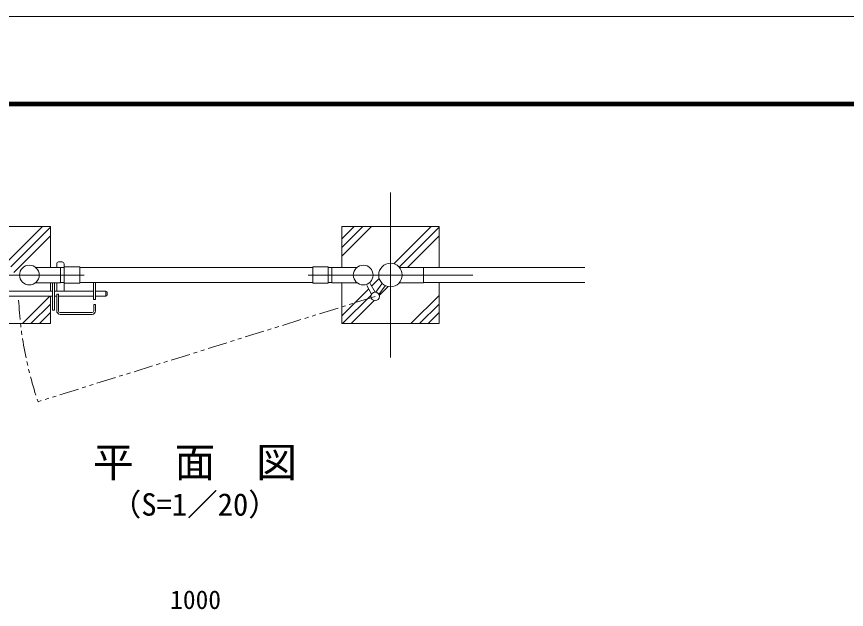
# Model space of a CAD drawing. Units: millimetres, scale not verified. Extents: x -4200 to 4200, y -2970 to 2970.
# Drawn here: x -2506 to -371, y 1444 to 2970 of the extents above; entities that cross this region are included whole.
import ezdxf
from ezdxf.enums import TextEntityAlignment as Align

# ---------------------------------------------------------------- set-up
doc = ezdxf.new("R2010")
doc.units = ezdxf.units.MM
doc.header["$LTSCALE"] = 20
doc.linetypes.add('USER1', pattern=[50.8, 31.75, -6.35, 6.35, -6.35])
doc.linetypes.add('USER3', pattern=[5, 2.5, -0.5, 0.5, -0.5, 0.5, -0.5])
for name, color, linetype, lineweight in [('0-0_D-TTL-TXT', 7, 'Continuous', 18), ('0-2_D-BMK', 2, 'USER1', 13), ('0-3_D-STR1', 1, 'Continuous', 18), ('0-5_D-DCR-HCH', 7, 'Continuous', 9), ('0-6_D-STR3', 3, 'Continuous', 13), ('0-7_D-STR-DIM', 7, 'Continuous', 9), ('0-8_0', 7, 'Continuous', 9), ('0-B_D-TTL', 7, 'Continuous', 9)]:
    doc.layers.add(name, color=color, linetype=linetype, lineweight=lineweight)
doc.styles.add('ＭＳ ゴシック', font='')
doc.styles.get('ＭＳ ゴシック').set_extended_font_data('MS Gothic')

msp = doc.modelspace()

# ---------------------------------------------------------------- linework, layer by layer
at = {"layer": '0-2_D-BMK'}
for p, q in [((-1544.32, 2092.72), (-1544.32, 2516.99)), ((-2332.19, 2304.85), (-2756.45, 2304.85)), ((-1756.45, 2304.85), (-1332.19, 2304.85))]:
    msp.add_line(p, q, dxfattribs=at)
at = {"layer": '0-2_D-BMK', "linetype": 'USER3'}
msp.add_line((-1583.71, 2249.67), (-2451.38, 1978.89), dxfattribs=at)
msp.add_arc((-1542.22, 2287.65), 960.15, 182.81239, 198.75827, dxfattribs=at)
at = {"layer": '0-3_D-STR1'}
for p, q in [((-2393.72, 2323.85), (-2383.67, 2323.85)), ((-2343.67, 2323.85), (-1744.47, 2323.85)), ((-1704.47, 2323.85), (-1694.52, 2323.85)), ((-1459.32, 2323.85), (-1044.32, 2323.85)), ((-2393.72, 2285.85), (-2383.67, 2285.85)), ((-2343.67, 2285.85), (-1744.47, 2285.85)), ((-1704.47, 2285.85), (-1694.52, 2285.85)), ((-1459.32, 2285.85), (-1044.32, 2285.85))]:
    msp.add_line(p, q, dxfattribs=at)
for centre, radius in [((-2473.67, 2304.85), 25.4), ((-1614.47, 2304.85), 25.4), ((-1544.32, 2304.85), 30.25)]:
    msp.add_circle(centre, radius, dxfattribs=at)
at = {"layer": '0-5_D-DCR-HCH'}
for p, q in [((-2534.65, 2334.68), (-2439.47, 2429.85)), ((-2521.2, 2326.03), (-2419.32, 2427.91)), ((-1669.32, 2353.63), (-1593.1, 2429.85)), ((-1669.32, 2375.73), (-1615.2, 2429.85)), ((-1669.32, 2397.83), (-1637.3, 2429.85)), ((-1534.65, 2334.68), (-1439.47, 2429.85)), ((-1521.18, 2326.05), (-1419.32, 2427.91)), ((-2513.68, 2311.46), (-2419.32, 2405.81)), ((-1500.58, 2324.55), (-1419.32, 2405.81)), ((-1593.03, 2276.3), (-1574.14, 2295.18)), ((-1669.32, 2200), (-1600.37, 2268.96)), ((-1573.16, 2251.97), (-1550.92, 2274.21)), ((-2491.65, 2179.85), (-2420.85, 2250.65)), ((-1667.37, 2179.85), (-1593.85, 2253.37)), ((-1491.65, 2179.85), (-1419.32, 2252.18)), ((-2469.55, 2179.85), (-2419.32, 2230.08)), ((-1645.28, 2179.85), (-1586.01, 2239.12)), ((-1469.55, 2179.85), (-1419.32, 2230.08)), ((-2447.45, 2179.85), (-2419.32, 2207.99)), ((-1447.45, 2179.85), (-1419.32, 2207.99))]:
    msp.add_line(p, q, dxfattribs=at)
at = {"layer": '0-6_D-STR3'}
for p, q in [((-2403.22, 2333.65), (-2403.22, 2324.55)), ((-2398.22, 2338.65), (-2389.22, 2338.65)), ((-2384.22, 2333.65), (-2384.22, 2323.85)), ((-2457.64, 2324.55), (-2393.72, 2324.55)), ((-2393.72, 2324.55), (-2393.72, 2285.15)), ((-2383.67, 2326.15), (-2343.67, 2326.15)), ((-2383.67, 2283.55), (-2383.67, 2326.15)), ((-2343.67, 2283.55), (-2343.67, 2326.15)), ((-1744.47, 2283.55), (-1744.47, 2326.15)), ((-1744.47, 2326.15), (-1704.47, 2326.15)), ((-1704.47, 2283.55), (-1704.47, 2326.15)), ((-1630.51, 2324.55), (-1694.92, 2324.55)), ((-1694.92, 2324.55), (-1694.92, 2285.15)), ((-2457.64, 2285.15), (-2393.72, 2285.15)), ((-2409.22, 2285.15), (-2409.22, 2214.65)), ((-2403.22, 2285.15), (-2403.22, 2263.65)), ((-2384.22, 2285.85), (-2384.22, 2263.65)), ((-2308.22, 2285.85), (-2308.22, 2242.15)), ((-2303.72, 2285.85), (-2303.72, 2242.15)), ((-1630.51, 2285.15), (-1694.92, 2285.15)), ((-1459.32, 2285.15), (-1521.37, 2285.15)), ((-2383.67, 2283.55), (-2343.67, 2283.55)), ((-1744.47, 2283.55), (-1704.47, 2283.55)), ((-1605.46, 2277.97), (-1592.78, 2255.54)), ((-1596.76, 2282.89), (-1584.07, 2260.46)), ((-1582.22, 2260.37), (-1566.37, 2282.57)), ((-1574.08, 2254.56), (-1558.23, 2276.76)), ((-2542.07, 2263.65), (-2413.72, 2263.65)), ((-2536.57, 2250.65), (-2413.72, 2250.65)), ((-2409.22, 2263.65), (-2308.22, 2263.65)), ((-2409.22, 2250.65), (-2403.22, 2250.65)), ((-2403.22, 2255.65), (-2403.22, 2212.65)), ((-2403.22, 2255.65), (-2398.72, 2255.65)), ((-2398.72, 2255.65), (-2398.72, 2212.65)), ((-2398.72, 2250.65), (-2308.22, 2250.65)), ((-2303.72, 2263.65), (-2276.72, 2263.65)), ((-2303.72, 2250.65), (-2276.72, 2250.65)), ((-2276.72, 2263.65), (-2276.72, 2250.65)), ((-2273.72, 2260.65), (-2273.72, 2253.65)), ((-2308.22, 2242.15), (-2303.72, 2242.15)), ((-2307.72, 2228.65), (-2307.72, 2212.65)), ((-2307.72, 2228.65), (-2303.22, 2228.65)), ((-2303.22, 2228.65), (-2303.22, 2212.65)), ((-2394.22, 2208.15), (-2312.22, 2208.15)), ((-2394.22, 2203.65), (-2312.22, 2203.65))]:
    msp.add_line(p, q, dxfattribs=at)
for points in [[(-1459.32, 2285.15), (-1459.32, 2324.55), (-1521.37, 2324.55)], [(-2413.72, 2285.15), (-2413.72, 2214.65), (-2409.22, 2214.65)]]:
    msp.add_lwpolyline(points, dxfattribs=at)
msp.add_circle((-1583.71, 2249.67), 10.8, dxfattribs=at)
for centre, radius, start, end in [((-2398.22, 2333.65), 5, 90, 180), ((-2389.22, 2333.65), 5, 0, 90), ((-2276.72, 2260.65), 3, 0, 90), ((-2276.72, 2253.65), 3, 270, 0), ((-2394.22, 2212.65), 9, 180, 270), ((-2394.22, 2212.65), 4.5, 180, 270), ((-2312.22, 2212.65), 4.5, 270, 0), ((-2312.22, 2212.65), 9, 270, 0)]:
    msp.add_arc(centre, radius, start, end, dxfattribs=at)
at = {"layer": '0-8_0'}
for p, q in [((-2419.32, 2429.85), (-2669.32, 2429.85)), ((-2419.32, 2324.55), (-2419.32, 2429.85)), ((-1669.32, 2429.85), (-1419.32, 2429.85)), ((-1669.32, 2324.55), (-1669.32, 2429.85)), ((-1419.32, 2323.85), (-1419.32, 2429.85)), ((-2419.32, 2263.65), (-2419.32, 2285.15)), ((-1669.32, 2179.85), (-1669.32, 2285.15)), ((-2419.32, 2179.85), (-2419.32, 2250.65)), ((-2419.32, 2179.85), (-2669.32, 2179.85))]:
    msp.add_line(p, q, dxfattribs=at)
msp.add_lwpolyline([(-1669.32, 2179.85), (-1419.32, 2179.85), (-1419.32, 2285.85)], dxfattribs=at)
at = {"layer": '0-B_D-TTL', "color": 2, "lineweight": 18}
msp.add_lwpolyline([(-4200, 2970), (4200, 2970), (4200, -2970), (-4200, -2970)], close=True, dxfattribs=at)
at = {"layer": '0-B_D-TTL'}
for points in [[(-3930, 2750), (3930, 2750), (3930, -2750), (-3930, -2750)], [(-3927.5, 2747.5), (3927.5, 2747.5), (3927.5, -2747.5), (-3927.5, -2747.5)], [(-3925, 2745), (3925, 2745), (3925, -2745), (-3925, -2745)], [(-3922.5, 2742.5), (3922.5, 2742.5), (3922.5, -2742.5), (-3922.5, -2742.5)], [(-3920, 2740), (3920, 2740), (3920, -2740), (-3920, -2740)]]:
    msp.add_lwpolyline(points, close=True, dxfattribs=at)

# ---------------------------------------------------------------- texts
at = {"layer": '0-0_D-TTL-TXT', "style": 'ＭＳ ゴシック'}
for s, height, p in [('平\u3000面\u3000図', 76.98, (-2309.81, 1761.33)), ('（S=1／20）', 57.77, (-2264.33, 1668.13))]:
    msp.add_text(s, height=height, dxfattribs=at).set_placement(p, align=Align.BOTTOM_LEFT)
at = {"layer": '0-7_D-STR-DIM', "style": 'ＭＳ ゴシック'}
msp.add_text('1000', height=48.09, dxfattribs=at).set_placement((-2111.22, 1430.78), align=Align.BOTTOM_LEFT)

doc.saveas('drawing.dxf')
